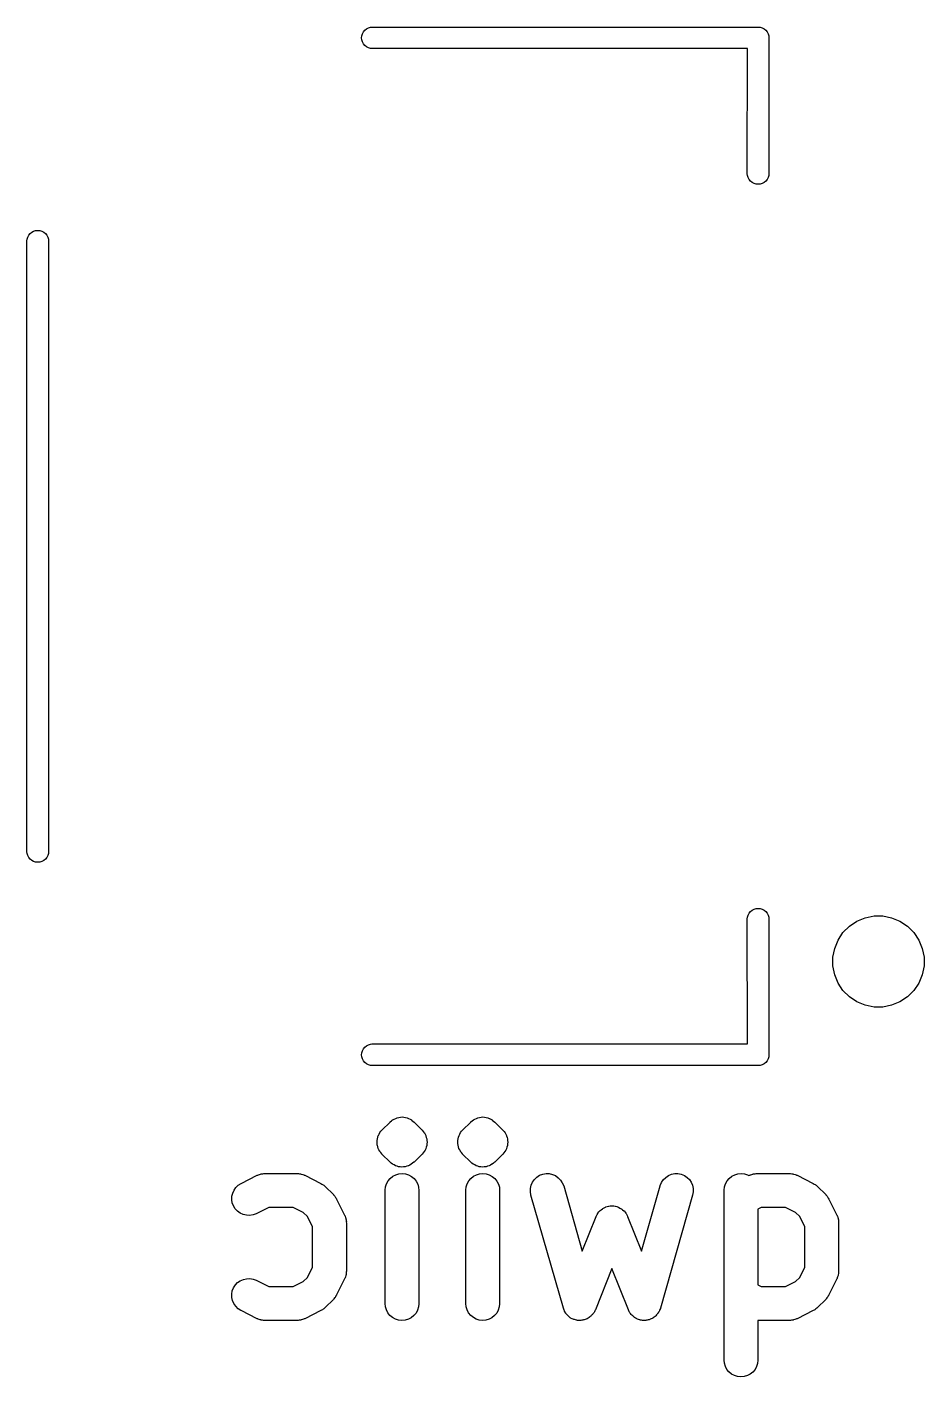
# Model space of a CAD drawing. Extents: x 99.2 to 141.2, y -118.7 to -76.
# Drawn here: x 99.19 to 104.48, y -114.38 to -106.41 of the extents above; entities that cross this region are included whole.
import ezdxf

# ---------------------------------------------------------------- set-up
doc = ezdxf.new("R2010")
doc.units = 0
doc.layers.add('BLACK', color=7, linetype='CONTINUOUS')

msp = doc.modelspace()

# ---------------------------------------------------------------- linework, layer by layer
at = {"layer": 'BLACK', "linetype": 'CONTINUOUS'}
for p, q in [((101.201, -106.416), (101.213, -106.412)), ((101.213, -106.412), (101.222, -106.411)), ((101.222, -106.411), (103.497, -106.411)), ((103.497, -106.411), (103.5, -106.411)), ((103.5, -106.411), (103.503, -106.411)), ((103.503, -106.411), (103.512, -106.412)), ((103.512, -106.412), (103.524, -106.416)), ((101.161, -106.475), (101.162, -106.463)), ((101.162, -106.487), (101.161, -106.475)), ((101.162, -106.463), (101.166, -106.451)), ((101.166, -106.499), (101.162, -106.487)), ((101.166, -106.451), (101.172, -106.44)), ((101.172, -106.44), (101.18, -106.43)), ((101.18, -106.43), (101.19, -106.422)), ((101.19, -106.422), (101.201, -106.416)), ((103.524, -106.416), (103.535, -106.422)), ((103.535, -106.422), (103.545, -106.43)), ((103.545, -106.43), (103.553, -106.44)), ((103.553, -106.44), (103.559, -106.451)), ((103.559, -106.451), (103.563, -106.463)), ((103.563, -106.463), (103.564, -106.475)), ((103.564, -106.475), (103.563, -106.478)), ((103.563, -106.478), (103.563, -107.278)), ((101.172, -106.51), (101.166, -106.499)), ((101.18, -106.52), (101.172, -106.51)), ((101.19, -106.528), (101.18, -106.52)), ((101.201, -106.534), (101.19, -106.528)), ((101.213, -106.538), (101.201, -106.534)), ((101.222, -106.538), (101.213, -106.538)), ((103.437, -106.538), (101.222, -106.538)), ((103.436, -107.278), (103.437, -106.538)), ((103.437, -107.287), (103.436, -107.278)), ((103.441, -107.299), (103.437, -107.287)), ((103.563, -107.287), (103.559, -107.299)), ((103.563, -107.278), (103.563, -107.287)), ((103.447, -107.31), (103.441, -107.299)), ((103.455, -107.32), (103.447, -107.31)), ((103.465, -107.328), (103.455, -107.32)), ((103.476, -107.334), (103.465, -107.328)), ((103.488, -107.338), (103.476, -107.334)), ((103.5, -107.339), (103.488, -107.338)), ((103.512, -107.338), (103.5, -107.339)), ((103.524, -107.334), (103.512, -107.338)), ((103.535, -107.328), (103.524, -107.334)), ((103.545, -107.32), (103.535, -107.328)), ((103.553, -107.31), (103.545, -107.32)), ((103.559, -107.299), (103.553, -107.31)), ((99.1865, -107.672), (99.1874, -107.663)), ((99.1865, -111.278), (99.1865, -107.672)), ((99.1874, -107.663), (99.1911, -107.651)), ((99.1911, -107.651), (99.1969, -107.64)), ((99.1969, -107.64), (99.2049, -107.63)), ((99.2049, -107.63), (99.2146, -107.622)), ((99.2146, -107.622), (99.2256, -107.616)), ((99.2256, -107.616), (99.2376, -107.612)), ((99.2376, -107.612), (99.25, -107.611)), ((99.25, -107.611), (99.2624, -107.612)), ((99.2624, -107.612), (99.2744, -107.616)), ((99.2744, -107.616), (99.2854, -107.622)), ((99.2854, -107.622), (99.2951, -107.63)), ((99.2951, -107.63), (99.3031, -107.64)), ((99.3031, -107.64), (99.3089, -107.651)), ((99.3089, -107.651), (99.3126, -107.663)), ((99.3126, -107.663), (99.3135, -107.672)), ((99.3135, -107.672), (99.3135, -111.278)), ((99.1874, -111.287), (99.1865, -111.278)), ((99.191, -111.299), (99.1874, -111.287)), ((99.1969, -111.31), (99.191, -111.299)), ((99.2049, -111.32), (99.1969, -111.31)), ((99.2146, -111.328), (99.2049, -111.32)), ((99.2256, -111.334), (99.2146, -111.328)), ((99.2376, -111.338), (99.2256, -111.334)), ((99.25, -111.339), (99.2376, -111.338)), ((99.2624, -111.338), (99.25, -111.339)), ((99.2744, -111.334), (99.2624, -111.338)), ((99.2854, -111.328), (99.2744, -111.334)), ((99.2951, -111.32), (99.2854, -111.328)), ((99.3031, -111.31), (99.2951, -111.32)), ((99.3089, -111.299), (99.3031, -111.31)), ((99.3126, -111.287), (99.3089, -111.299)), ((99.3135, -111.278), (99.3126, -111.287)), ((103.436, -111.672), (103.437, -111.663)), ((103.437, -111.663), (103.441, -111.651)), ((103.441, -111.651), (103.447, -111.64)), ((103.447, -111.64), (103.455, -111.63)), ((103.455, -111.63), (103.465, -111.622)), ((103.465, -111.622), (103.476, -111.616)), ((103.476, -111.616), (103.488, -111.612)), ((103.488, -111.612), (103.5, -111.611)), ((103.5, -111.611), (103.512, -111.612)), ((103.512, -111.612), (103.524, -111.616)), ((103.524, -111.616), (103.535, -111.622)), ((103.535, -111.622), (103.545, -111.63)), ((103.545, -111.63), (103.553, -111.64)), ((103.553, -111.64), (103.559, -111.651)), ((103.559, -111.651), (103.563, -111.663)), ((103.563, -111.663), (103.563, -111.672)), ((104.083, -111.687), (104.132, -111.667)), ((104.132, -111.667), (104.184, -111.656)), ((104.184, -111.656), (104.236, -111.656)), ((104.236, -111.656), (104.288, -111.667)), ((104.288, -111.667), (104.337, -111.687)), ((103.437, -112.411), (103.436, -111.672)), ((103.563, -111.672), (103.563, -112.472)), ((104.001, -111.754), (104.039, -111.716)), ((104.039, -111.716), (104.083, -111.687)), ((104.337, -111.687), (104.381, -111.716)), ((104.381, -111.716), (104.419, -111.754)), ((103.952, -111.847), (103.972, -111.798)), ((103.972, -111.798), (104.001, -111.754)), ((104.419, -111.754), (104.448, -111.798)), ((104.448, -111.798), (104.468, -111.847)), ((103.941, -111.899), (103.952, -111.847)), ((103.941, -111.951), (103.941, -111.899)), ((104.468, -111.847), (104.479, -111.899)), ((104.479, -111.899), (104.479, -111.951)), ((103.952, -112.003), (103.941, -111.951)), ((104.479, -111.951), (104.468, -112.003)), ((103.972, -112.052), (103.952, -112.003)), ((104.001, -112.096), (103.972, -112.052)), ((104.448, -112.052), (104.419, -112.096)), ((104.468, -112.003), (104.448, -112.052)), ((104.039, -112.134), (104.001, -112.096)), ((104.083, -112.163), (104.039, -112.134)), ((104.381, -112.134), (104.337, -112.163)), ((104.419, -112.096), (104.381, -112.134)), ((104.132, -112.183), (104.083, -112.163)), ((104.184, -112.194), (104.132, -112.183)), ((104.236, -112.194), (104.184, -112.194)), ((104.288, -112.183), (104.236, -112.194)), ((104.337, -112.163), (104.288, -112.183)), ((101.161, -112.475), (101.162, -112.463)), ((101.162, -112.463), (101.166, -112.451)), ((101.166, -112.451), (101.172, -112.44)), ((101.172, -112.44), (101.18, -112.43)), ((101.18, -112.43), (101.19, -112.422)), ((101.19, -112.422), (101.201, -112.416)), ((101.201, -112.416), (101.213, -112.412)), ((101.213, -112.412), (101.222, -112.411)), ((101.222, -112.411), (103.437, -112.411)), ((101.162, -112.487), (101.161, -112.475)), ((101.166, -112.499), (101.162, -112.487)), ((101.172, -112.51), (101.166, -112.499)), ((101.18, -112.52), (101.172, -112.51)), ((101.19, -112.528), (101.18, -112.52)), ((101.201, -112.534), (101.19, -112.528)), ((101.213, -112.538), (101.201, -112.534)), ((101.222, -112.538), (101.213, -112.538)), ((103.497, -112.538), (101.222, -112.538)), ((103.5, -112.539), (103.497, -112.538)), ((103.503, -112.538), (103.5, -112.539)), ((103.512, -112.538), (103.503, -112.538)), ((103.524, -112.534), (103.512, -112.538)), ((103.535, -112.528), (103.524, -112.534)), ((103.545, -112.52), (103.535, -112.528)), ((103.553, -112.51), (103.545, -112.52)), ((103.559, -112.499), (103.553, -112.51)), ((103.563, -112.487), (103.559, -112.499)), ((103.563, -112.472), (103.564, -112.475)), ((103.564, -112.475), (103.563, -112.487)), ((101.337, -112.865), (101.344, -112.859)), ((101.344, -112.859), (101.344, -112.859)), ((101.344, -112.859), (101.345, -112.859)), ((101.345, -112.859), (101.353, -112.854)), ((101.345, -112.859), (101.345, -112.859)), ((101.345, -112.859), (101.345, -112.859)), ((101.353, -112.854), (101.362, -112.85)), ((101.362, -112.85), (101.371, -112.847)), ((101.362, -112.85), (101.362, -112.85)), ((101.362, -112.85), (101.362, -112.85)), ((101.362, -112.85), (101.362, -112.85)), ((101.362, -112.85), (101.362, -112.85)), ((101.371, -112.847), (101.38, -112.844)), ((101.38, -112.844), (101.38, -112.844)), ((101.38, -112.844), (101.381, -112.844)), ((101.381, -112.844), (101.39, -112.843)), ((101.381, -112.844), (101.381, -112.844)), ((101.381, -112.844), (101.381, -112.844)), ((101.39, -112.843), (101.4, -112.842)), ((101.39, -112.843), (101.39, -112.843)), ((101.4, -112.842), (101.4, -112.842)), ((101.4, -112.842), (101.4, -112.842)), ((101.4, -112.842), (101.4, -112.842)), ((101.4, -112.842), (101.41, -112.843)), ((101.4, -112.842), (101.4, -112.842)), ((101.41, -112.843), (101.41, -112.843)), ((101.41, -112.843), (101.419, -112.844)), ((101.419, -112.844), (101.419, -112.844)), ((101.419, -112.844), (101.419, -112.844)), ((101.419, -112.844), (101.42, -112.844)), ((101.42, -112.844), (101.42, -112.844)), ((101.42, -112.844), (101.429, -112.847)), ((101.429, -112.847), (101.438, -112.85)), ((101.438, -112.85), (101.438, -112.85)), ((101.438, -112.85), (101.438, -112.85)), ((101.438, -112.85), (101.438, -112.85)), ((101.438, -112.85), (101.438, -112.85)), ((101.438, -112.85), (101.447, -112.855)), ((101.447, -112.855), (101.455, -112.859)), ((101.455, -112.859), (101.455, -112.859)), ((101.455, -112.859), (101.455, -112.859)), ((101.455, -112.859), (101.455, -112.86)), ((101.455, -112.86), (101.455, -112.86)), ((101.455, -112.86), (101.463, -112.866)), ((101.813, -112.865), (101.82, -112.859)), ((101.82, -112.859), (101.821, -112.859)), ((101.821, -112.859), (101.829, -112.854)), ((101.821, -112.859), (101.821, -112.859)), ((101.821, -112.859), (101.821, -112.859)), ((101.821, -112.859), (101.821, -112.859)), ((101.829, -112.854), (101.838, -112.85)), ((101.838, -112.85), (101.847, -112.847)), ((101.838, -112.85), (101.838, -112.85)), ((101.838, -112.85), (101.838, -112.85)), ((101.838, -112.85), (101.838, -112.85)), ((101.838, -112.85), (101.838, -112.85)), ((101.847, -112.847), (101.856, -112.844)), ((101.856, -112.844), (101.857, -112.844)), ((101.857, -112.844), (101.866, -112.843)), ((101.857, -112.844), (101.857, -112.844)), ((101.857, -112.844), (101.857, -112.844)), ((101.857, -112.844), (101.857, -112.844)), ((101.866, -112.843), (101.876, -112.842)), ((101.866, -112.843), (101.866, -112.843)), ((101.876, -112.842), (101.876, -112.842)), ((101.876, -112.842), (101.876, -112.842)), ((101.876, -112.842), (101.877, -112.842)), ((101.876, -112.842), (101.876, -112.842)), ((101.877, -112.842), (101.886, -112.843)), ((101.886, -112.843), (101.886, -112.843)), ((101.886, -112.843), (101.895, -112.844)), ((101.895, -112.844), (101.895, -112.844)), ((101.895, -112.844), (101.896, -112.844)), ((101.896, -112.844), (101.896, -112.844)), ((101.896, -112.844), (101.896, -112.844)), ((101.896, -112.844), (101.905, -112.847)), ((101.905, -112.847), (101.914, -112.85)), ((101.914, -112.85), (101.914, -112.85)), ((101.914, -112.85), (101.914, -112.85)), ((101.914, -112.85), (101.914, -112.85)), ((101.914, -112.85), (101.915, -112.85)), ((101.915, -112.85), (101.923, -112.855)), ((101.923, -112.855), (101.931, -112.859)), ((101.931, -112.859), (101.931, -112.859)), ((101.931, -112.859), (101.931, -112.859)), ((101.931, -112.859), (101.932, -112.86)), ((101.932, -112.86), (101.932, -112.86)), ((101.932, -112.86), (101.939, -112.866)), ((101.26, -112.951), (101.264, -112.943)), ((101.264, -112.943), (101.269, -112.934)), ((101.269, -112.934), (101.275, -112.926)), ((101.269, -112.934), (101.269, -112.934)), ((101.269, -112.934), (101.269, -112.934)), ((101.275, -112.926), (101.281, -112.919)), ((101.281, -112.919), (101.329, -112.872)), ((101.329, -112.872), (101.329, -112.871)), ((101.329, -112.871), (101.329, -112.871)), ((101.329, -112.871), (101.329, -112.871)), ((101.329, -112.871), (101.329, -112.871)), ((101.329, -112.871), (101.329, -112.871)), ((101.329, -112.871), (101.329, -112.871)), ((101.329, -112.871), (101.33, -112.871)), ((101.33, -112.871), (101.337, -112.865)), ((101.463, -112.866), (101.47, -112.872)), ((101.47, -112.872), (101.518, -112.919)), ((101.518, -112.919), (101.518, -112.92)), ((101.518, -112.92), (101.518, -112.92)), ((101.518, -112.92), (101.518, -112.92)), ((101.518, -112.92), (101.519, -112.92)), ((101.519, -112.92), (101.524, -112.928)), ((101.524, -112.928), (101.53, -112.935)), ((101.53, -112.935), (101.531, -112.935)), ((101.531, -112.935), (101.531, -112.936)), ((101.531, -112.936), (101.535, -112.944)), ((101.736, -112.951), (101.74, -112.943)), ((101.74, -112.943), (101.745, -112.934)), ((101.745, -112.934), (101.751, -112.926)), ((101.745, -112.934), (101.745, -112.934)), ((101.745, -112.934), (101.745, -112.934)), ((101.751, -112.926), (101.757, -112.919)), ((101.757, -112.919), (101.805, -112.872)), ((101.805, -112.872), (101.805, -112.871)), ((101.805, -112.871), (101.805, -112.871)), ((101.805, -112.871), (101.805, -112.871)), ((101.805, -112.871), (101.805, -112.871)), ((101.805, -112.871), (101.806, -112.871)), ((101.806, -112.871), (101.813, -112.865)), ((101.806, -112.871), (101.806, -112.871)), ((101.806, -112.871), (101.806, -112.871)), ((101.939, -112.866), (101.946, -112.872)), ((101.946, -112.872), (101.994, -112.919)), ((101.994, -112.919), (101.994, -112.92)), ((101.994, -112.92), (101.994, -112.92)), ((101.994, -112.92), (101.994, -112.92)), ((101.994, -112.92), (101.995, -112.92)), ((101.995, -112.92), (102.001, -112.928)), ((102.001, -112.928), (102.007, -112.935)), ((102.007, -112.935), (102.007, -112.935)), ((102.007, -112.935), (102.007, -112.936)), ((102.007, -112.936), (102.011, -112.944)), ((101.252, -112.989), (101.253, -112.98)), ((101.252, -112.99), (101.252, -112.989)), ((101.252, -112.989), (101.252, -112.989)), ((101.253, -112.999), (101.252, -112.99)), ((101.253, -112.98), (101.254, -112.97)), ((101.253, -113.008), (101.253, -112.999)), ((101.253, -113.009), (101.253, -113.008)), ((101.254, -113.009), (101.253, -113.009)), ((101.254, -112.97), (101.257, -112.961)), ((101.254, -112.97), (101.254, -112.97)), ((101.254, -112.97), (101.254, -112.97)), ((101.256, -113.018), (101.254, -113.009)), ((101.259, -113.027), (101.256, -113.018)), ((101.257, -112.961), (101.259, -112.952)), ((101.259, -112.952), (101.26, -112.951)), ((101.26, -112.951), (101.26, -112.951)), ((101.535, -112.944), (101.539, -112.952)), ((101.539, -112.952), (101.54, -112.953)), ((101.542, -113.019), (101.539, -113.028)), ((101.54, -112.953), (101.54, -112.953)), ((101.54, -112.953), (101.542, -112.962)), ((101.542, -112.962), (101.545, -112.971)), ((101.545, -113.01), (101.542, -113.019)), ((101.545, -112.971), (101.545, -112.971)), ((101.545, -112.971), (101.545, -112.972)), ((101.545, -112.972), (101.546, -112.981)), ((101.546, -113), (101.545, -113.01)), ((101.545, -113.01), (101.545, -113.01)), ((101.545, -113.01), (101.545, -113.01)), ((101.546, -112.981), (101.547, -112.99)), ((101.547, -112.991), (101.546, -113)), ((101.547, -112.99), (101.547, -112.991)), ((101.547, -112.991), (101.547, -112.991)), ((101.728, -112.989), (101.729, -112.98)), ((101.728, -112.99), (101.728, -112.989)), ((101.728, -112.989), (101.728, -112.989)), ((101.729, -112.999), (101.728, -112.99)), ((101.729, -112.98), (101.73, -112.97)), ((101.73, -113.008), (101.729, -112.999)), ((101.73, -112.97), (101.733, -112.961)), ((101.73, -112.97), (101.73, -112.97)), ((101.73, -112.97), (101.73, -112.97)), ((101.73, -113.009), (101.73, -113.008)), ((101.732, -113.018), (101.73, -113.009)), ((101.73, -113.009), (101.73, -113.009)), ((101.735, -113.027), (101.732, -113.018)), ((101.733, -112.961), (101.736, -112.952)), ((101.736, -112.952), (101.736, -112.951)), ((101.736, -112.951), (101.736, -112.951)), ((102.011, -112.944), (102.016, -112.952)), ((102.018, -113.019), (102.015, -113.028)), ((102.016, -112.952), (102.016, -112.953)), ((102.016, -112.953), (102.016, -112.953)), ((102.016, -112.953), (102.019, -112.962)), ((102.021, -113.01), (102.018, -113.019)), ((102.019, -112.962), (102.021, -112.971)), ((102.021, -112.971), (102.021, -112.971)), ((102.021, -112.971), (102.021, -112.972)), ((102.021, -112.972), (102.022, -112.981)), ((102.022, -113), (102.021, -113.01)), ((102.021, -113.01), (102.021, -113.01)), ((102.021, -113.01), (102.021, -113.01)), ((102.022, -112.981), (102.023, -112.99)), ((102.023, -112.991), (102.022, -113)), ((102.023, -112.99), (102.023, -112.991)), ((102.023, -112.991), (102.023, -112.991)), ((101.259, -113.028), (101.259, -113.027)), ((101.259, -113.027), (101.259, -113.027)), ((101.263, -113.036), (101.259, -113.028)), ((101.268, -113.044), (101.263, -113.036)), ((101.268, -113.045), (101.268, -113.044)), ((101.274, -113.052), (101.268, -113.045)), ((101.268, -113.045), (101.268, -113.045)), ((101.28, -113.06), (101.274, -113.052)), ((101.281, -113.061), (101.28, -113.06)), ((101.28, -113.06), (101.28, -113.06)), ((101.28, -113.06), (101.28, -113.06)), ((101.28, -113.06), (101.28, -113.06)), ((101.329, -113.108), (101.281, -113.061)), ((101.518, -113.061), (101.47, -113.108)), ((101.524, -113.053), (101.518, -113.061)), ((101.53, -113.046), (101.524, -113.053)), ((101.535, -113.037), (101.53, -113.046)), ((101.53, -113.046), (101.53, -113.046)), ((101.53, -113.046), (101.53, -113.046)), ((101.539, -113.029), (101.535, -113.037)), ((101.539, -113.028), (101.539, -113.029)), ((101.539, -113.029), (101.539, -113.029)), ((101.735, -113.028), (101.735, -113.027)), ((101.735, -113.027), (101.735, -113.027)), ((101.74, -113.036), (101.735, -113.028)), ((101.744, -113.044), (101.74, -113.036)), ((101.744, -113.045), (101.744, -113.044)), ((101.75, -113.052), (101.744, -113.045)), ((101.744, -113.045), (101.744, -113.045)), ((101.756, -113.06), (101.75, -113.052)), ((101.757, -113.06), (101.756, -113.06)), ((101.757, -113.061), (101.757, -113.06)), ((101.757, -113.06), (101.757, -113.06)), ((101.757, -113.06), (101.757, -113.06)), ((101.805, -113.108), (101.757, -113.061)), ((101.994, -113.061), (101.946, -113.108)), ((102, -113.053), (101.994, -113.061)), ((102.006, -113.046), (102, -113.053)), ((102.011, -113.037), (102.006, -113.046)), ((102.006, -113.046), (102.006, -113.046)), ((102.006, -113.046), (102.006, -113.046)), ((102.015, -113.029), (102.011, -113.037)), ((102.015, -113.028), (102.015, -113.029)), ((102.015, -113.029), (102.015, -113.029)), ((100.552, -113.183), (100.558, -113.181)), ((100.558, -113.181), (100.565, -113.179)), ((100.565, -113.179), (100.568, -113.178)), ((100.568, -113.178), (100.57, -113.178)), ((100.57, -113.178), (100.577, -113.177)), ((100.577, -113.177), (100.584, -113.176)), ((100.584, -113.176), (100.587, -113.176)), ((100.587, -113.176), (100.59, -113.176)), ((100.59, -113.176), (100.78, -113.176)), ((100.78, -113.176), (100.782, -113.176)), ((100.782, -113.176), (100.785, -113.176)), ((100.785, -113.176), (100.788, -113.176)), ((100.788, -113.176), (100.794, -113.177)), ((100.794, -113.177), (100.801, -113.178)), ((100.801, -113.178), (100.804, -113.179)), ((100.804, -113.179), (100.807, -113.179)), ((100.807, -113.179), (100.813, -113.182)), ((100.813, -113.182), (100.82, -113.184)), ((101.336, -113.114), (101.329, -113.108)), ((101.343, -113.12), (101.336, -113.114)), ((101.343, -113.121), (101.343, -113.12)), ((101.343, -113.12), (101.343, -113.12)), ((101.344, -113.121), (101.343, -113.121)), ((101.352, -113.125), (101.344, -113.121)), ((101.344, -113.121), (101.344, -113.121)), ((101.36, -113.13), (101.352, -113.125)), ((101.361, -113.13), (101.36, -113.13)), ((101.36, -113.13), (101.36, -113.13)), ((101.37, -113.133), (101.361, -113.13)), ((101.361, -113.13), (101.361, -113.13)), ((101.361, -113.13), (101.361, -113.13)), ((101.362, -113.183), (101.381, -113.177)), ((101.379, -113.136), (101.37, -113.133)), ((101.38, -113.136), (101.379, -113.136)), ((101.379, -113.136), (101.379, -113.136)), ((101.379, -113.136), (101.379, -113.136)), ((101.379, -113.136), (101.379, -113.136)), ((101.389, -113.137), (101.38, -113.136)), ((101.381, -113.177), (101.4, -113.176)), ((101.398, -113.138), (101.389, -113.137)), ((101.389, -113.137), (101.389, -113.137)), ((101.399, -113.138), (101.398, -113.138)), ((101.398, -113.138), (101.398, -113.138)), ((101.408, -113.137), (101.399, -113.138)), ((101.399, -113.138), (101.399, -113.138)), ((101.399, -113.138), (101.399, -113.138)), ((101.4, -113.176), (101.419, -113.178)), ((101.418, -113.136), (101.408, -113.137)), ((101.408, -113.137), (101.408, -113.137)), ((101.427, -113.133), (101.418, -113.136)), ((101.418, -113.136), (101.418, -113.136)), ((101.418, -113.136), (101.418, -113.136)), ((101.418, -113.136), (101.418, -113.136)), ((101.418, -113.136), (101.418, -113.136)), ((101.419, -113.178), (101.438, -113.184)), ((101.436, -113.13), (101.427, -113.133)), ((101.437, -113.13), (101.436, -113.13)), ((101.445, -113.126), (101.437, -113.13)), ((101.437, -113.13), (101.437, -113.13)), ((101.437, -113.13), (101.437, -113.13)), ((101.437, -113.13), (101.437, -113.13)), ((101.454, -113.121), (101.445, -113.126)), ((101.462, -113.115), (101.454, -113.121)), ((101.454, -113.121), (101.454, -113.121)), ((101.454, -113.121), (101.454, -113.121)), ((101.454, -113.121), (101.454, -113.121)), ((101.454, -113.121), (101.454, -113.121)), ((101.469, -113.109), (101.462, -113.115)), ((101.47, -113.109), (101.469, -113.109)), ((101.469, -113.109), (101.469, -113.109)), ((101.469, -113.109), (101.469, -113.109)), ((101.469, -113.109), (101.469, -113.109)), ((101.469, -113.109), (101.469, -113.109)), ((101.469, -113.109), (101.469, -113.109)), ((101.47, -113.108), (101.47, -113.109)), ((101.812, -113.114), (101.805, -113.108)), ((101.819, -113.12), (101.812, -113.114)), ((101.82, -113.121), (101.819, -113.12)), ((101.819, -113.12), (101.819, -113.12)), ((101.828, -113.125), (101.82, -113.121)), ((101.82, -113.121), (101.82, -113.121)), ((101.82, -113.121), (101.82, -113.121)), ((101.836, -113.13), (101.828, -113.125)), ((101.837, -113.13), (101.836, -113.13)), ((101.846, -113.133), (101.837, -113.13)), ((101.837, -113.13), (101.837, -113.13)), ((101.837, -113.13), (101.837, -113.13)), ((101.837, -113.13), (101.837, -113.13)), ((101.838, -113.183), (101.857, -113.177)), ((101.855, -113.136), (101.846, -113.133)), ((101.856, -113.136), (101.855, -113.136)), ((101.855, -113.136), (101.855, -113.136)), ((101.855, -113.136), (101.855, -113.136)), ((101.865, -113.137), (101.856, -113.136)), ((101.856, -113.136), (101.856, -113.136)), ((101.857, -113.177), (101.876, -113.176)), ((101.874, -113.138), (101.865, -113.137)), ((101.865, -113.137), (101.865, -113.137)), ((101.875, -113.138), (101.874, -113.138)), ((101.884, -113.137), (101.875, -113.138)), ((101.875, -113.138), (101.875, -113.138)), ((101.875, -113.138), (101.875, -113.138)), ((101.875, -113.138), (101.875, -113.138)), ((101.876, -113.176), (101.896, -113.178)), ((101.885, -113.137), (101.884, -113.137)), ((101.894, -113.136), (101.885, -113.137)), ((101.895, -113.136), (101.894, -113.136)), ((101.894, -113.136), (101.894, -113.136)), ((101.894, -113.136), (101.894, -113.136)), ((101.894, -113.136), (101.894, -113.136)), ((101.904, -113.133), (101.895, -113.136)), ((101.896, -113.178), (101.914, -113.184)), ((101.913, -113.13), (101.904, -113.133)), ((101.922, -113.126), (101.913, -113.13)), ((101.913, -113.13), (101.913, -113.13)), ((101.913, -113.13), (101.913, -113.13)), ((101.913, -113.13), (101.913, -113.13)), ((101.913, -113.13), (101.913, -113.13)), ((101.93, -113.121), (101.922, -113.126)), ((101.931, -113.121), (101.93, -113.121)), ((101.93, -113.121), (101.93, -113.121)), ((101.93, -113.121), (101.93, -113.121)), ((101.93, -113.121), (101.93, -113.121)), ((101.938, -113.115), (101.931, -113.121)), ((101.945, -113.109), (101.938, -113.115)), ((101.946, -113.109), (101.945, -113.109)), ((101.945, -113.109), (101.945, -113.109)), ((101.945, -113.109), (101.945, -113.109)), ((101.945, -113.109), (101.945, -113.109)), ((101.946, -113.108), (101.946, -113.109)), ((101.946, -113.109), (101.946, -113.109)), ((101.946, -113.109), (101.946, -113.109)), ((102.211, -113.186), (102.23, -113.179)), ((102.23, -113.179), (102.249, -113.176)), ((102.249, -113.176), (102.268, -113.176)), ((102.268, -113.176), (102.287, -113.181)), ((102.287, -113.181), (102.305, -113.188)), ((102.971, -113.188), (102.989, -113.18)), ((102.989, -113.18), (103.008, -113.176)), ((103.008, -113.176), (103.027, -113.176)), ((103.027, -113.176), (103.046, -113.18)), ((103.046, -113.18), (103.065, -113.187)), ((103.362, -113.183), (103.381, -113.177)), ((103.381, -113.177), (103.4, -113.176)), ((103.4, -113.176), (103.419, -113.178)), ((103.419, -113.178), (103.438, -113.184)), ((103.456, -113.183), (103.463, -113.181)), ((103.463, -113.181), (103.469, -113.179)), ((103.469, -113.179), (103.472, -113.178)), ((103.472, -113.178), (103.475, -113.178)), ((103.475, -113.178), (103.482, -113.177)), ((103.482, -113.177), (103.489, -113.176)), ((103.489, -113.176), (103.492, -113.176)), ((103.492, -113.176), (103.495, -113.176)), ((103.495, -113.176), (103.685, -113.176)), ((103.685, -113.176), (103.686, -113.176)), ((103.686, -113.176), (103.689, -113.176)), ((103.689, -113.176), (103.692, -113.176)), ((103.692, -113.176), (103.699, -113.177)), ((103.699, -113.177), (103.706, -113.178)), ((103.706, -113.178), (103.709, -113.179)), ((103.709, -113.179), (103.711, -113.179)), ((103.711, -113.179), (103.718, -113.182)), ((103.718, -113.182), (103.724, -113.184)), ((100.408, -113.274), (100.419, -113.258)), ((100.419, -113.258), (100.433, -113.244)), ((100.433, -113.244), (100.45, -113.234)), ((100.45, -113.234), (100.545, -113.186)), ((100.545, -113.186), (100.546, -113.186)), ((100.546, -113.186), (100.549, -113.185)), ((100.549, -113.185), (100.552, -113.183)), ((100.82, -113.184), (100.822, -113.185)), ((100.822, -113.185), (100.825, -113.186)), ((100.825, -113.186), (100.92, -113.234)), ((100.92, -113.234), (100.921, -113.235)), ((100.921, -113.235), (100.926, -113.238)), ((100.926, -113.238), (100.931, -113.24)), ((100.931, -113.24), (100.934, -113.243)), ((100.934, -113.243), (100.938, -113.245)), ((100.938, -113.245), (100.942, -113.249)), ((100.942, -113.249), (100.946, -113.253)), ((100.946, -113.253), (100.994, -113.3)), ((101.299, -113.274), (101.301, -113.255)), ((101.301, -113.255), (101.307, -113.236)), ((101.307, -113.236), (101.317, -113.219)), ((101.317, -113.219), (101.329, -113.204)), ((101.329, -113.204), (101.345, -113.192)), ((101.345, -113.192), (101.362, -113.183)), ((101.438, -113.184), (101.455, -113.193)), ((101.455, -113.193), (101.47, -113.205)), ((101.47, -113.205), (101.483, -113.22)), ((101.483, -113.22), (101.492, -113.238)), ((101.492, -113.238), (101.497, -113.256)), ((101.497, -113.256), (101.499, -113.276)), ((101.775, -113.274), (101.778, -113.255)), ((101.778, -113.255), (101.784, -113.236)), ((101.784, -113.236), (101.793, -113.219)), ((101.793, -113.219), (101.806, -113.204)), ((101.806, -113.204), (101.821, -113.192)), ((101.821, -113.192), (101.838, -113.183)), ((101.914, -113.184), (101.931, -113.193)), ((101.931, -113.193), (101.946, -113.205)), ((101.946, -113.205), (101.959, -113.22)), ((101.959, -113.22), (101.968, -113.238)), ((101.968, -113.238), (101.974, -113.256)), ((101.974, -113.256), (101.975, -113.276)), ((102.157, -113.263), (102.162, -113.244)), ((102.162, -113.244), (102.17, -113.226)), ((102.17, -113.226), (102.181, -113.21)), ((102.181, -113.21), (102.195, -113.197)), ((102.195, -113.197), (102.211, -113.186)), ((102.305, -113.188), (102.321, -113.2)), ((102.321, -113.2), (102.335, -113.214)), ((102.335, -113.214), (102.345, -113.23)), ((102.345, -113.23), (102.353, -113.248)), ((102.353, -113.248), (102.463, -113.634)), ((102.812, -113.634), (102.922, -113.248)), ((102.922, -113.248), (102.923, -113.247)), ((102.923, -113.247), (102.93, -113.229)), ((102.93, -113.229), (102.941, -113.213)), ((102.941, -113.213), (102.955, -113.199)), ((102.955, -113.199), (102.971, -113.188)), ((103.065, -113.187), (103.081, -113.198)), ((103.081, -113.198), (103.095, -113.211)), ((103.095, -113.211), (103.106, -113.227)), ((103.106, -113.227), (103.114, -113.245)), ((103.114, -113.245), (103.118, -113.264)), ((103.299, -113.274), (103.301, -113.255)), ((103.301, -113.255), (103.307, -113.236)), ((103.307, -113.236), (103.317, -113.219)), ((103.317, -113.219), (103.329, -113.204)), ((103.329, -113.204), (103.345, -113.192)), ((103.345, -113.192), (103.362, -113.183)), ((103.438, -113.184), (103.446, -113.188)), ((103.446, -113.188), (103.45, -113.186)), ((103.45, -113.186), (103.451, -113.186)), ((103.451, -113.186), (103.454, -113.185)), ((103.454, -113.185), (103.456, -113.183)), ((103.724, -113.184), (103.727, -113.185)), ((103.727, -113.185), (103.73, -113.186)), ((103.73, -113.186), (103.825, -113.234)), ((103.825, -113.234), (103.826, -113.235)), ((103.826, -113.235), (103.831, -113.238)), ((103.831, -113.238), (103.836, -113.24)), ((103.836, -113.24), (103.839, -113.243)), ((103.839, -113.243), (103.843, -113.245)), ((103.843, -113.245), (103.847, -113.249)), ((103.847, -113.249), (103.851, -113.253)), ((103.851, -113.253), (103.899, -113.3)), ((100.395, -113.31), (100.4, -113.291)), ((100.395, -113.33), (100.395, -113.31)), ((100.398, -113.349), (100.395, -113.33)), ((100.4, -113.291), (100.408, -113.274)), ((100.994, -113.3), (100.995, -113.301)), ((100.995, -113.301), (100.998, -113.306)), ((100.998, -113.306), (101.002, -113.31)), ((101.002, -113.31), (101.004, -113.313)), ((101.004, -113.313), (101.007, -113.316)), ((101.007, -113.316), (101.01, -113.321)), ((101.01, -113.321), (101.013, -113.326)), ((101.013, -113.326), (101.06, -113.421)), ((101.299, -113.276), (101.299, -113.274)), ((101.299, -113.942), (101.299, -113.276)), ((101.499, -113.276), (101.499, -113.942)), ((101.775, -113.276), (101.775, -113.274)), ((101.775, -113.942), (101.775, -113.276)), ((101.975, -113.276), (101.975, -113.942)), ((102.157, -113.283), (102.157, -113.263)), ((102.16, -113.302), (102.157, -113.283)), ((102.16, -113.303), (102.16, -113.302)), ((102.351, -113.97), (102.16, -113.303)), ((103.114, -113.303), (102.924, -113.97)), ((103.118, -113.284), (103.114, -113.303)), ((103.118, -113.264), (103.118, -113.284)), ((103.299, -113.276), (103.299, -113.274)), ((103.299, -114.276), (103.299, -113.276)), ((103.899, -113.3), (103.9, -113.301)), ((103.9, -113.301), (103.903, -113.306)), ((103.903, -113.306), (103.907, -113.31)), ((103.907, -113.31), (103.909, -113.313)), ((103.909, -113.313), (103.912, -113.316)), ((103.912, -113.316), (103.914, -113.321)), ((103.914, -113.321), (103.917, -113.326)), ((103.917, -113.326), (103.965, -113.421)), ((100.405, -113.367), (100.398, -113.349)), ((100.415, -113.384), (100.405, -113.367)), ((100.428, -113.398), (100.415, -113.384)), ((100.444, -113.41), (100.428, -113.398)), ((100.462, -113.418), (100.444, -113.41)), ((100.481, -113.422), (100.462, -113.418)), ((100.52, -113.42), (100.5, -113.423)), ((100.538, -113.413), (100.52, -113.42)), ((100.539, -113.413), (100.538, -113.413)), ((100.613, -113.376), (100.539, -113.413)), ((100.757, -113.376), (100.613, -113.376)), ((100.816, -113.406), (100.757, -113.376)), ((100.841, -113.43), (100.816, -113.406)), ((101.06, -113.421), (101.061, -113.423)), ((102.546, -113.426), (102.55, -113.418)), ((102.55, -113.418), (102.554, -113.411)), ((102.554, -113.411), (102.555, -113.41)), ((102.555, -113.409), (102.561, -113.402)), ((102.555, -113.41), (102.555, -113.409)), ((102.561, -113.402), (102.567, -113.395)), ((102.567, -113.395), (102.568, -113.394)), ((102.567, -113.395), (102.567, -113.395)), ((102.568, -113.394), (102.575, -113.389)), ((102.575, -113.389), (102.582, -113.383)), ((102.582, -113.383), (102.583, -113.383)), ((102.583, -113.383), (102.584, -113.382)), ((102.584, -113.382), (102.591, -113.378)), ((102.591, -113.378), (102.599, -113.374)), ((102.599, -113.374), (102.6, -113.374)), ((102.6, -113.374), (102.601, -113.373)), ((102.601, -113.373), (102.609, -113.371)), ((102.609, -113.371), (102.618, -113.368)), ((102.618, -113.368), (102.619, -113.368)), ((102.619, -113.368), (102.62, -113.368)), ((102.62, -113.368), (102.628, -113.367)), ((102.628, -113.367), (102.637, -113.366)), ((102.637, -113.366), (102.638, -113.366)), ((102.638, -113.366), (102.639, -113.366)), ((102.639, -113.366), (102.648, -113.367)), ((102.648, -113.367), (102.656, -113.368)), ((102.656, -113.368), (102.657, -113.368)), ((102.657, -113.368), (102.659, -113.368)), ((102.659, -113.368), (102.667, -113.371)), ((102.667, -113.371), (102.675, -113.374)), ((102.675, -113.374), (102.676, -113.374)), ((102.676, -113.374), (102.677, -113.374)), ((102.677, -113.374), (102.685, -113.379)), ((102.685, -113.379), (102.692, -113.383)), ((102.692, -113.383), (102.693, -113.383)), ((102.693, -113.383), (102.694, -113.384)), ((102.694, -113.384), (102.701, -113.39)), ((102.701, -113.39), (102.708, -113.395)), ((102.708, -113.395), (102.708, -113.396)), ((102.708, -113.396), (102.709, -113.396)), ((102.709, -113.396), (102.715, -113.403)), ((102.715, -113.403), (102.72, -113.41)), ((102.72, -113.41), (102.721, -113.411)), ((102.721, -113.411), (102.721, -113.412)), ((102.721, -113.412), (102.725, -113.42)), ((102.725, -113.42), (102.729, -113.427)), ((103.518, -113.376), (103.499, -113.385)), ((103.499, -113.385), (103.499, -113.833)), ((103.661, -113.376), (103.518, -113.376)), ((103.721, -113.406), (103.661, -113.376)), ((103.746, -113.43), (103.721, -113.406)), ((103.965, -113.421), (103.966, -113.423)), ((100.5, -113.423), (100.481, -113.422)), ((100.871, -113.49), (100.841, -113.43)), ((100.871, -113.728), (100.871, -113.49)), ((101.061, -113.423), (101.062, -113.425)), ((101.062, -113.425), (101.063, -113.428)), ((101.063, -113.428), (101.065, -113.435)), ((101.065, -113.435), (101.067, -113.441)), ((101.067, -113.441), (101.068, -113.444)), ((101.068, -113.444), (101.069, -113.447)), ((101.069, -113.447), (101.069, -113.454)), ((101.069, -113.454), (101.071, -113.46)), ((101.071, -113.46), (101.07, -113.463)), ((101.07, -113.463), (101.071, -113.466)), ((101.071, -113.466), (101.071, -113.752)), ((102.463, -113.634), (102.545, -113.429)), ((102.545, -113.428), (102.546, -113.427)), ((102.545, -113.429), (102.545, -113.428)), ((102.546, -113.427), (102.546, -113.426)), ((102.729, -113.427), (102.73, -113.428)), ((102.73, -113.428), (102.73, -113.429)), ((102.73, -113.429), (102.812, -113.634)), ((103.775, -113.49), (103.746, -113.43)), ((103.775, -113.728), (103.775, -113.49)), ((103.966, -113.423), (103.967, -113.425)), ((103.967, -113.425), (103.968, -113.428)), ((103.968, -113.428), (103.97, -113.435)), ((103.97, -113.435), (103.972, -113.441)), ((103.972, -113.441), (103.973, -113.444)), ((103.973, -113.444), (103.974, -113.447)), ((103.974, -113.447), (103.974, -113.454)), ((103.974, -113.454), (103.975, -113.46)), ((103.975, -113.46), (103.975, -113.463)), ((103.975, -113.463), (103.975, -113.466)), ((103.975, -113.466), (103.975, -113.752)), ((100.841, -113.788), (100.871, -113.728)), ((102.637, -113.735), (102.54, -113.98)), ((102.735, -113.98), (102.637, -113.735)), ((103.746, -113.788), (103.775, -113.728)), ((100.416, -113.833), (100.429, -113.819)), ((100.429, -113.819), (100.445, -113.808)), ((100.445, -113.808), (100.463, -113.8)), ((100.463, -113.8), (100.482, -113.796)), ((100.482, -113.796), (100.502, -113.795)), ((100.502, -113.795), (100.521, -113.798)), ((100.521, -113.798), (100.539, -113.805)), ((100.539, -113.805), (100.613, -113.842)), ((100.757, -113.842), (100.816, -113.813)), ((100.816, -113.813), (100.841, -113.788)), ((101.06, -113.797), (101.013, -113.892)), ((101.061, -113.794), (101.06, -113.797)), ((101.063, -113.791), (101.061, -113.794)), ((101.065, -113.785), (101.063, -113.791)), ((101.067, -113.778), (101.065, -113.785)), ((101.068, -113.775), (101.067, -113.778)), ((101.069, -113.773), (101.068, -113.775)), ((101.07, -113.759), (101.069, -113.766)), ((101.069, -113.766), (101.069, -113.773)), ((101.071, -113.753), (101.07, -113.756)), ((101.07, -113.756), (101.07, -113.759)), ((101.071, -113.752), (101.071, -113.753)), ((103.661, -113.842), (103.721, -113.813)), ((103.721, -113.813), (103.746, -113.788)), ((103.965, -113.797), (103.917, -113.892)), ((103.966, -113.794), (103.965, -113.797)), ((103.967, -113.791), (103.966, -113.794)), ((103.969, -113.785), (103.967, -113.791)), ((103.972, -113.778), (103.969, -113.785)), ((103.973, -113.773), (103.972, -113.775)), ((103.972, -113.775), (103.972, -113.778)), ((103.974, -113.766), (103.973, -113.773)), ((103.975, -113.759), (103.974, -113.766)), ((103.975, -113.752), (103.975, -113.753)), ((103.975, -113.753), (103.975, -113.756)), ((103.975, -113.756), (103.975, -113.759)), ((100.395, -113.887), (100.398, -113.868)), ((100.395, -113.906), (100.395, -113.887)), ((100.398, -113.868), (100.405, -113.849)), ((100.405, -113.849), (100.416, -113.833)), ((100.613, -113.842), (100.757, -113.842)), ((101.009, -113.898), (101.006, -113.903)), ((101.012, -113.893), (101.009, -113.898)), ((101.013, -113.892), (101.012, -113.893)), ((103.499, -113.833), (103.518, -113.842)), ((103.518, -113.842), (103.661, -113.842)), ((103.914, -113.898), (103.911, -113.903)), ((103.917, -113.893), (103.914, -113.898)), ((103.917, -113.892), (103.917, -113.893)), ((100.399, -113.925), (100.395, -113.906)), ((100.407, -113.943), (100.399, -113.925)), ((100.418, -113.959), (100.407, -113.943)), ((100.432, -113.973), (100.418, -113.959)), ((100.449, -113.984), (100.432, -113.973)), ((100.93, -113.979), (100.925, -113.981)), ((100.933, -113.976), (100.93, -113.979)), ((100.937, -113.974), (100.933, -113.976)), ((100.941, -113.97), (100.937, -113.974)), ((100.945, -113.966), (100.941, -113.97)), ((100.946, -113.965), (100.945, -113.966)), ((100.994, -113.918), (100.946, -113.965)), ((100.997, -113.914), (100.994, -113.918)), ((101.001, -113.909), (100.997, -113.914)), ((101.004, -113.906), (101.001, -113.909)), ((101.006, -113.903), (101.004, -113.906)), ((101.301, -113.962), (101.299, -113.942)), ((101.307, -113.98), (101.301, -113.962)), ((101.497, -113.963), (101.491, -113.982)), ((101.499, -113.944), (101.497, -113.963)), ((101.499, -113.942), (101.499, -113.944)), ((101.777, -113.962), (101.775, -113.942)), ((101.783, -113.98), (101.777, -113.962)), ((101.973, -113.963), (101.967, -113.982)), ((101.975, -113.944), (101.973, -113.963)), ((101.975, -113.942), (101.975, -113.944)), ((102.353, -113.976), (102.351, -113.97)), ((102.355, -113.981), (102.353, -113.976)), ((102.921, -113.977), (102.919, -113.983)), ((102.924, -113.971), (102.921, -113.977)), ((102.924, -113.97), (102.924, -113.971)), ((103.835, -113.979), (103.83, -113.981)), ((103.838, -113.976), (103.835, -113.979)), ((103.841, -113.974), (103.838, -113.976)), ((103.846, -113.97), (103.841, -113.974)), ((103.85, -113.966), (103.846, -113.97)), ((103.851, -113.965), (103.85, -113.966)), ((103.899, -113.918), (103.851, -113.965)), ((103.902, -113.914), (103.899, -113.918)), ((103.906, -113.909), (103.902, -113.914)), ((103.908, -113.906), (103.906, -113.909)), ((103.911, -113.903), (103.908, -113.906)), ((100.45, -113.984), (100.449, -113.984)), ((100.545, -114.032), (100.45, -113.984)), ((100.548, -114.033), (100.545, -114.032)), ((100.55, -114.034), (100.548, -114.033)), ((100.557, -114.036), (100.55, -114.034)), ((100.563, -114.039), (100.557, -114.036)), ((100.566, -114.039), (100.563, -114.039)), ((100.569, -114.04), (100.566, -114.039)), ((100.576, -114.041), (100.569, -114.04)), ((100.582, -114.042), (100.576, -114.041)), ((100.585, -114.042), (100.582, -114.042)), ((100.588, -114.042), (100.585, -114.042)), ((100.59, -114.042), (100.588, -114.042)), ((100.78, -114.042), (100.59, -114.042)), ((100.783, -114.042), (100.78, -114.042)), ((100.786, -114.042), (100.783, -114.042)), ((100.793, -114.041), (100.786, -114.042)), ((100.8, -114.04), (100.793, -114.041)), ((100.802, -114.04), (100.8, -114.04)), ((100.805, -114.039), (100.802, -114.04)), ((100.812, -114.037), (100.805, -114.039)), ((100.818, -114.035), (100.812, -114.037)), ((100.821, -114.033), (100.818, -114.035)), ((100.824, -114.032), (100.821, -114.033)), ((100.825, -114.032), (100.824, -114.032)), ((100.92, -113.984), (100.825, -114.032)), ((100.925, -113.981), (100.92, -113.984)), ((101.316, -113.998), (101.307, -113.98)), ((101.328, -114.013), (101.316, -113.998)), ((101.343, -114.025), (101.328, -114.013)), ((101.361, -114.035), (101.343, -114.025)), ((101.379, -114.04), (101.361, -114.035)), ((101.399, -114.042), (101.379, -114.04)), ((101.418, -114.041), (101.399, -114.042)), ((101.437, -114.035), (101.418, -114.041)), ((101.454, -114.026), (101.437, -114.035)), ((101.469, -114.014), (101.454, -114.026)), ((101.482, -113.999), (101.469, -114.014)), ((101.491, -113.982), (101.482, -113.999)), ((101.792, -113.998), (101.783, -113.98)), ((101.805, -114.013), (101.792, -113.998)), ((101.82, -114.025), (101.805, -114.013)), ((101.837, -114.035), (101.82, -114.025)), ((101.855, -114.04), (101.837, -114.035)), ((101.875, -114.042), (101.855, -114.04)), ((101.894, -114.041), (101.875, -114.042)), ((101.913, -114.035), (101.894, -114.041)), ((101.93, -114.026), (101.913, -114.035)), ((101.945, -114.014), (101.93, -114.026)), ((101.958, -113.999), (101.945, -114.014)), ((101.967, -113.982), (101.958, -113.999)), ((102.357, -113.985), (102.355, -113.981)), ((102.358, -113.988), (102.357, -113.985)), ((102.361, -113.993), (102.358, -113.988)), ((102.364, -113.999), (102.361, -113.993)), ((102.367, -114.001), (102.364, -113.999)), ((102.368, -114.004), (102.367, -114.001)), ((102.373, -114.009), (102.368, -114.004)), ((102.377, -114.014), (102.373, -114.009)), ((102.38, -114.016), (102.377, -114.014)), ((102.382, -114.018), (102.38, -114.016)), ((102.387, -114.022), (102.382, -114.018)), ((102.392, -114.026), (102.387, -114.022)), ((102.395, -114.028), (102.392, -114.026)), ((102.398, -114.03), (102.395, -114.028)), ((102.404, -114.032), (102.398, -114.03)), ((102.409, -114.035), (102.404, -114.032)), ((102.413, -114.036), (102.409, -114.035)), ((102.416, -114.037), (102.413, -114.036)), ((102.422, -114.039), (102.416, -114.037)), ((102.428, -114.041), (102.422, -114.039)), ((102.431, -114.041), (102.428, -114.041)), ((102.435, -114.042), (102.431, -114.041)), ((102.441, -114.042), (102.435, -114.042)), ((102.447, -114.042), (102.441, -114.042)), ((102.451, -114.042), (102.447, -114.042)), ((102.454, -114.042), (102.451, -114.042)), ((102.461, -114.041), (102.454, -114.042)), ((102.467, -114.04), (102.461, -114.041)), ((102.47, -114.039), (102.467, -114.04)), ((102.474, -114.039), (102.47, -114.039)), ((102.479, -114.036), (102.474, -114.039)), ((102.485, -114.035), (102.479, -114.036)), ((102.489, -114.033), (102.485, -114.035)), ((102.492, -114.032), (102.489, -114.033)), ((102.497, -114.028), (102.492, -114.032)), ((102.503, -114.025), (102.497, -114.028)), ((102.505, -114.023), (102.503, -114.025)), ((102.508, -114.021), (102.505, -114.023)), ((102.513, -114.017), (102.508, -114.021)), ((102.518, -114.013), (102.513, -114.017)), ((102.52, -114.01), (102.518, -114.013)), ((102.523, -114.008), (102.52, -114.01)), ((102.526, -114.003), (102.523, -114.008)), ((102.53, -113.998), (102.526, -114.003)), ((102.532, -113.995), (102.53, -113.998)), ((102.534, -113.992), (102.532, -113.995)), ((102.536, -113.986), (102.534, -113.992)), ((102.539, -113.981), (102.536, -113.986)), ((102.54, -113.98), (102.539, -113.981)), ((102.738, -113.985), (102.735, -113.98)), ((102.74, -113.991), (102.738, -113.985)), ((102.742, -113.994), (102.74, -113.991)), ((102.744, -113.997), (102.742, -113.994)), ((102.748, -114.002), (102.744, -113.997)), ((102.751, -114.007), (102.748, -114.002)), ((102.754, -114.009), (102.751, -114.007)), ((102.756, -114.012), (102.754, -114.009)), ((102.761, -114.016), (102.756, -114.012)), ((102.765, -114.02), (102.761, -114.016)), ((102.768, -114.022), (102.765, -114.02)), ((102.771, -114.025), (102.768, -114.022)), ((102.776, -114.028), (102.771, -114.025)), ((102.782, -114.031), (102.776, -114.028)), ((102.785, -114.032), (102.782, -114.031)), ((102.788, -114.034), (102.785, -114.032)), ((102.794, -114.036), (102.788, -114.034)), ((102.8, -114.038), (102.794, -114.036)), ((102.803, -114.039), (102.8, -114.038)), ((102.807, -114.04), (102.803, -114.039)), ((102.813, -114.041), (102.807, -114.04)), ((102.819, -114.042), (102.813, -114.041)), ((102.823, -114.042), (102.819, -114.042)), ((102.826, -114.042), (102.823, -114.042)), ((102.832, -114.042), (102.826, -114.042)), ((102.838, -114.042), (102.832, -114.042)), ((102.842, -114.041), (102.838, -114.042)), ((102.846, -114.041), (102.842, -114.041)), ((102.852, -114.039), (102.846, -114.041)), ((102.858, -114.038), (102.852, -114.039)), ((102.861, -114.036), (102.858, -114.038)), ((102.864, -114.035), (102.861, -114.036)), ((102.87, -114.033), (102.864, -114.035)), ((102.876, -114.03), (102.87, -114.033)), ((102.879, -114.028), (102.876, -114.03)), ((102.882, -114.027), (102.879, -114.028)), ((102.887, -114.023), (102.882, -114.027)), ((102.892, -114.019), (102.887, -114.023)), ((102.894, -114.017), (102.892, -114.019)), ((102.897, -114.015), (102.894, -114.017)), ((102.901, -114.01), (102.897, -114.015)), ((102.905, -114.006), (102.901, -114.01)), ((102.907, -114.002), (102.905, -114.006)), ((102.91, -114), (102.907, -114.002)), ((102.913, -113.994), (102.91, -114)), ((102.916, -113.989), (102.913, -113.994)), ((102.918, -113.986), (102.916, -113.989)), ((102.919, -113.983), (102.918, -113.986)), ((103.685, -114.042), (103.499, -114.042)), ((103.499, -114.042), (103.499, -114.276)), ((103.688, -114.042), (103.685, -114.042)), ((103.691, -114.042), (103.688, -114.042)), ((103.698, -114.041), (103.691, -114.042)), ((103.704, -114.04), (103.698, -114.041)), ((103.707, -114.04), (103.704, -114.04)), ((103.71, -114.039), (103.707, -114.04)), ((103.717, -114.037), (103.71, -114.039)), ((103.723, -114.035), (103.717, -114.037)), ((103.726, -114.033), (103.723, -114.035)), ((103.728, -114.032), (103.726, -114.033)), ((103.73, -114.032), (103.728, -114.032)), ((103.825, -113.984), (103.73, -114.032)), ((103.83, -113.981), (103.825, -113.984)), ((103.301, -114.295), (103.299, -114.276)), ((103.307, -114.314), (103.301, -114.295)), ((103.497, -114.297), (103.491, -114.315)), ((103.499, -114.277), (103.497, -114.297)), ((103.499, -114.276), (103.499, -114.277)), ((103.316, -114.331), (103.307, -114.314)), ((103.328, -114.346), (103.316, -114.331)), ((103.343, -114.359), (103.328, -114.346)), ((103.361, -114.368), (103.343, -114.359)), ((103.379, -114.374), (103.361, -114.368)), ((103.399, -114.376), (103.379, -114.374)), ((103.418, -114.374), (103.399, -114.376)), ((103.437, -114.368), (103.418, -114.374)), ((103.454, -114.359), (103.437, -114.368)), ((103.469, -114.347), (103.454, -114.359)), ((103.482, -114.332), (103.469, -114.347)), ((103.491, -114.315), (103.482, -114.332))]:
    msp.add_line(p, q, dxfattribs=at)

doc.saveas('drawing.dxf')
